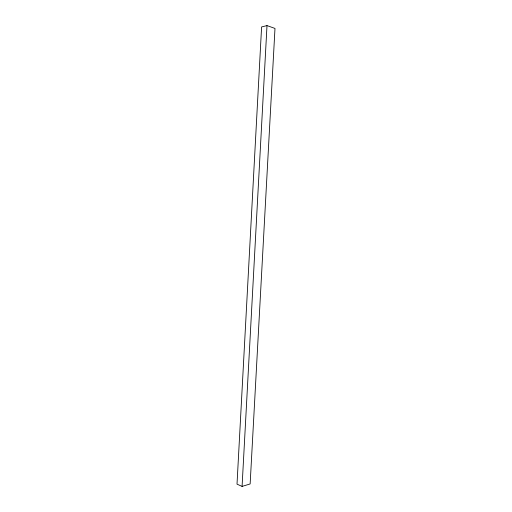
<?xml version="1.0" encoding="UTF-8"?>
<svg xmlns="http://www.w3.org/2000/svg" width="512" height="512" viewBox="0 0 512 512"><rect width="100%" height="100%" fill="white"/><g stroke="black" fill="none" stroke-linecap="round" stroke-linejoin="round"><path stroke-width="0.77" d="M242.08 486.4L267.002 25.6L274.989 28.429L250.144 483.942L242.08 486.4L237.011 484.154L261.594 26.938L267.002 25.6"/></g></svg>
